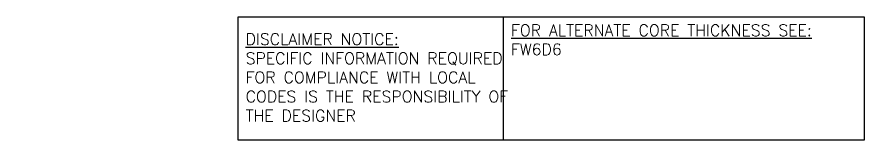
# Model space of a CAD drawing. Header units: inches. Extents: x 10.7 to 68.2, y 251 to 330.5.
# Drawn here: x 14.47 to 55.94, y 250.95 to 256.99 of the extents above; entities that cross this region are included whole.
import ezdxf

# ---------------------------------------------------------------- set-up
doc = ezdxf.new("R2010")
doc.units = ezdxf.units.IN
doc.header["$LTSCALE"] = 0.5
doc.header["$MEASUREMENT"] = 0
doc.layers.add('HATCH', color=12, linetype='Continuous')
doc.layers.add('TEXT', color=4, linetype='Continuous')
doc.styles.get("Standard").update_dxf_attribs({"font": 'romans.shx'})

msp = doc.modelspace()

# ---------------------------------------------------------------- hatches: boundary and pattern name
at = {"layer": 'HATCH'}
h = msp.add_hatch(dxfattribs=at)
h.set_pattern_fill('AR-CONC', color=256, scale=0.5, style=0)
h.paths.add_polyline_path([(16.932, 251.631), (14.721, 252.113, 0.036537), (14.577, 252.136), (14.472, 252.136), (14.472, 252.066), (14.519, 252.066, -0.414214), (14.582, 252.004), (14.582, 251.469, -0.414214), (14.519, 251.406), (14.472, 251.406), (14.472, 251.336), (14.568, 251.336, -0.134256), (14.68, 251.308, 0.097844), (15.286, 251.176), (16.883, 251.176, 0.897292)])

# ---------------------------------------------------------------- linework, layer by layer
at = {"layer": 'TEXT'}
msp.add_lwpolyline([(25.301, 256.991), (38.284, 256.991), (38.284, 250.953), (25.301, 250.953)], close=True, dxfattribs=at)
msp.add_lwpolyline([(38.284, 256.991), (55.945, 256.991), (55.945, 250.953), (38.284, 250.953)], dxfattribs=at)

# ---------------------------------------------------------------- texts
at = {"layer": 'TEXT', "char_height": 0.5625, "attachment_point": 4}
for s, insert, width in [('{\\LFOR ALTERNATE CORE THICKNESS SEE:\\P}FW6D6', (38.66, 255.867), 23.33295), ('{\\LDISCLAIMER NOTICE:}\\PSPECIFIC INFORMATION REQUIRED FOR COMPLIANCE WITH LOCAL CODES IS THE RESPONSIBILITY OF THE DESIGNER', (25.668, 254.025), 14.00235)]:
    msp.add_mtext(s, dxfattribs=dict(at, insert=insert, width=width))

doc.saveas('drawing.dxf')
